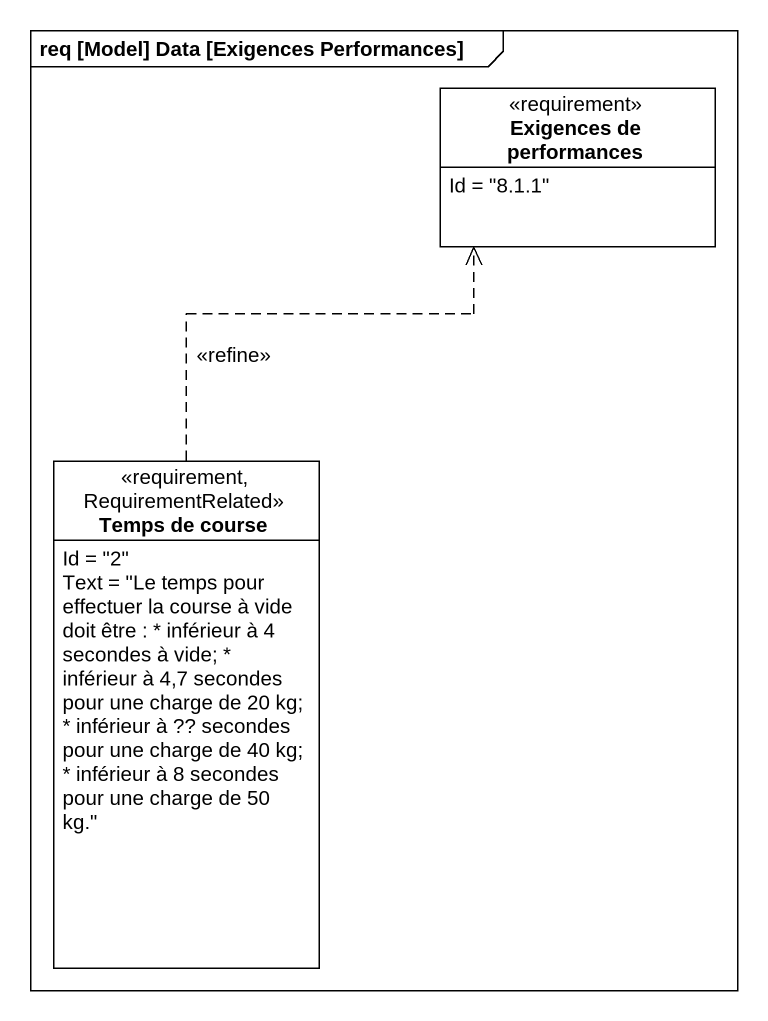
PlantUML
@startuml
mainframe req [Model] Data [Exigences Performances]
hide circle
hide empty members
class "Exigences de performances" as Exigences_de_performances <<requirement>> {
  Id = "8.1.1"
}
class "Temps de course" as Temps_de_course <<requirement, RequirementRelated>> {
  Id = "2"
  Text = "Le temps pour effectuer la course à vide doit être : * inférieur à 4 secondes à vide; * inférieur à 4,7 secondes pour une charge de 20 kg; * inférieur à ?? secondes pour une charge de 40 kg; * inférieur à 8 secondes pour une charge de 50 kg."
}
Temps_de_course .up.> Exigences_de_performances : <<refine>>
@enduml
